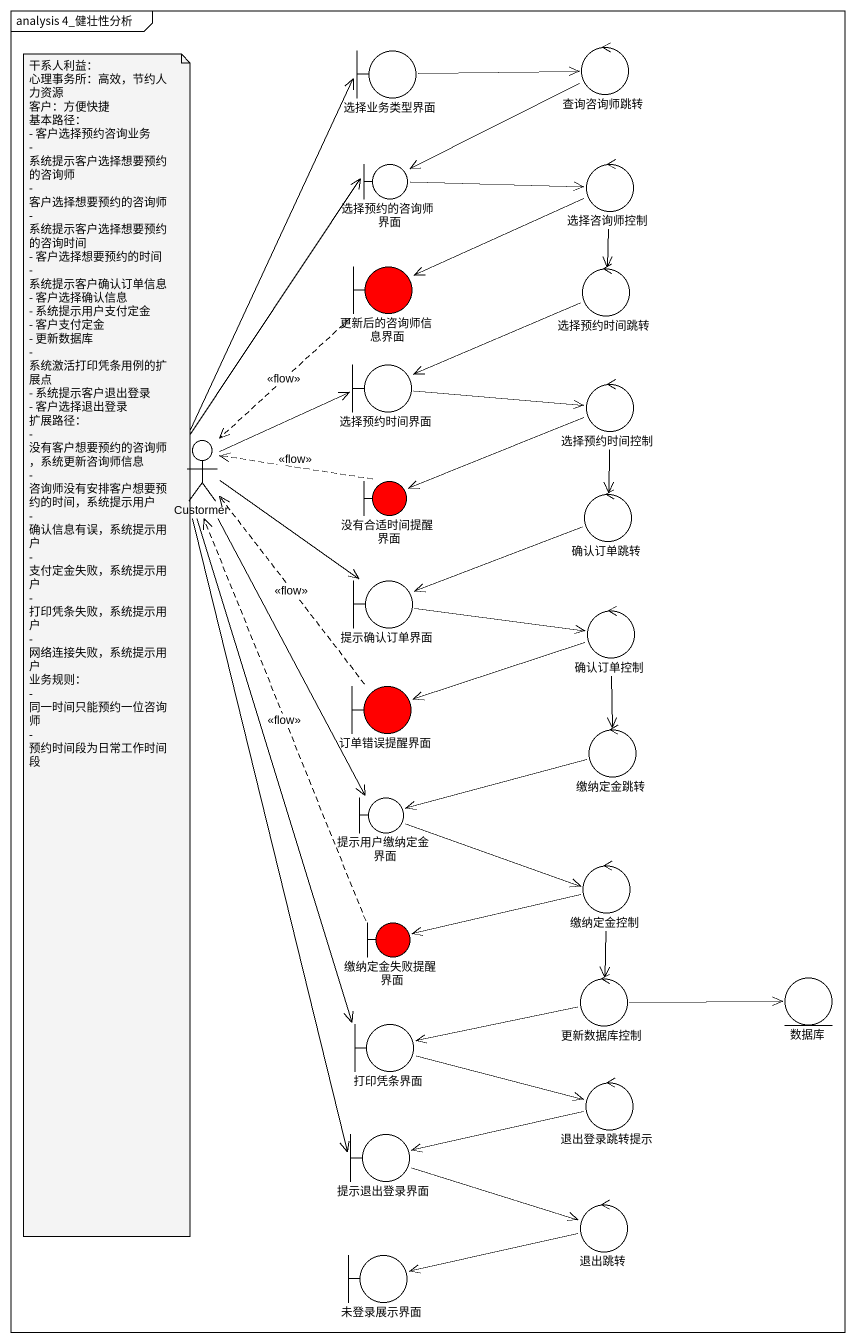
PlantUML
@startuml
mainframe analysis 4_健壮性分析
boundary 选择业务类型界面
control 查询咨询师跳转
boundary 选择预约的咨询师界面
control 选择咨询师控制
boundary 更新后的咨询师信息界面 #FF0000
control 选择预约时间跳转
boundary 选择预约时间界面
control 选择预约时间控制
actor Custormer
boundary 没有合适时间提醒界面 #FF0000
control 确认订单跳转
boundary 提示确认订单界面
control 确认订单控制
boundary 订单错误提醒界面 #FF0000
control 缴纳定金跳转
boundary 提示用户缴纳定金界面
control 缴纳定金控制
boundary 缴纳定金失败提醒界面 #FF0000
control 更新数据库控制
entity 数据库
boundary 打印凭条界面
control 退出登录跳转提示
boundary 提示退出登录界面
control 退出跳转
boundary 未登录展示界面
选择业务类型界面 -right-> 查询咨询师跳转
查询咨询师跳转 -left-> 选择预约的咨询师界面
选择预约的咨询师界面 -right-> 选择咨询师控制
选择咨询师控制 -left-> 更新后的咨询师信息界面
选择咨询师控制 --> 选择预约时间跳转
更新后的咨询师信息界面 ..> Custormer : <<flow>>
选择预约时间跳转 -left-> 选择预约时间界面
选择预约时间界面 -right-> 选择预约时间控制
选择预约时间控制 -left-> 没有合适时间提醒界面
选择预约时间控制 --> 确认订单跳转
Custormer -up-> 选择业务类型界面
Custormer -up-> 选择预约的咨询师界面
Custormer -right-> 选择预约时间界面
Custormer --> 提示确认订单界面
Custormer --> 提示用户缴纳定金界面
Custormer --> 打印凭条界面
Custormer --> 提示退出登录界面
没有合适时间提醒界面 .left.> Custormer : <<flow>>
确认订单跳转 -left-> 提示确认订单界面
提示确认订单界面 -right-> 确认订单控制
确认订单控制 -left-> 订单错误提醒界面
确认订单控制 --> 缴纳定金跳转
订单错误提醒界面 .up.> Custormer : <<flow>>
缴纳定金跳转 -left-> 提示用户缴纳定金界面
提示用户缴纳定金界面 -right-> 缴纳定金控制
缴纳定金控制 -left-> 缴纳定金失败提醒界面
缴纳定金控制 --> 更新数据库控制
缴纳定金失败提醒界面 .up.> Custormer : <<flow>>
更新数据库控制 -right-> 数据库
更新数据库控制 -left-> 打印凭条界面
打印凭条界面 -right-> 退出登录跳转提示
退出登录跳转提示 -left-> 提示退出登录界面
提示退出登录界面 -right-> 退出跳转
退出跳转 -left-> 未登录展示界面
note as N1
  干系人利益：
  心理事务所：高效，节约人力资源
  客户：方便快捷
  基本路径：
  - 客户选择预约咨询业务
  - 系统提示客户选择想要预约的咨询师
  - 客户选择想要预约的咨询师
  - 系统提示客户选择想要预约的咨询时间
  - 客户选择想要预约的时间
  - 系统提示客户确认订单信息
  - 客户选择确认信息
  - 系统提示用户支付定金
  - 客户支付定金
  - 更新数据库
  - 系统激活打印凭条用例的扩展点
  - 系统提示客户退出登录
  - 客户选择退出登录
  扩展路径：
  - 没有客户想要预约的咨询师，系统更新咨询师信息
  - 咨询师没有安排客户想要预约的时间，系统提示用户
  - 确认信息有误，系统提示用户
  - 支付定金失败，系统提示用户
  - 打印凭条失败，系统提示用户
  - 网络连接失败，系统提示用户
  业务规则：
  - 同一时间只能预约一位咨询师
  - 预约时间段为日常工作时间段
end note
@enduml
